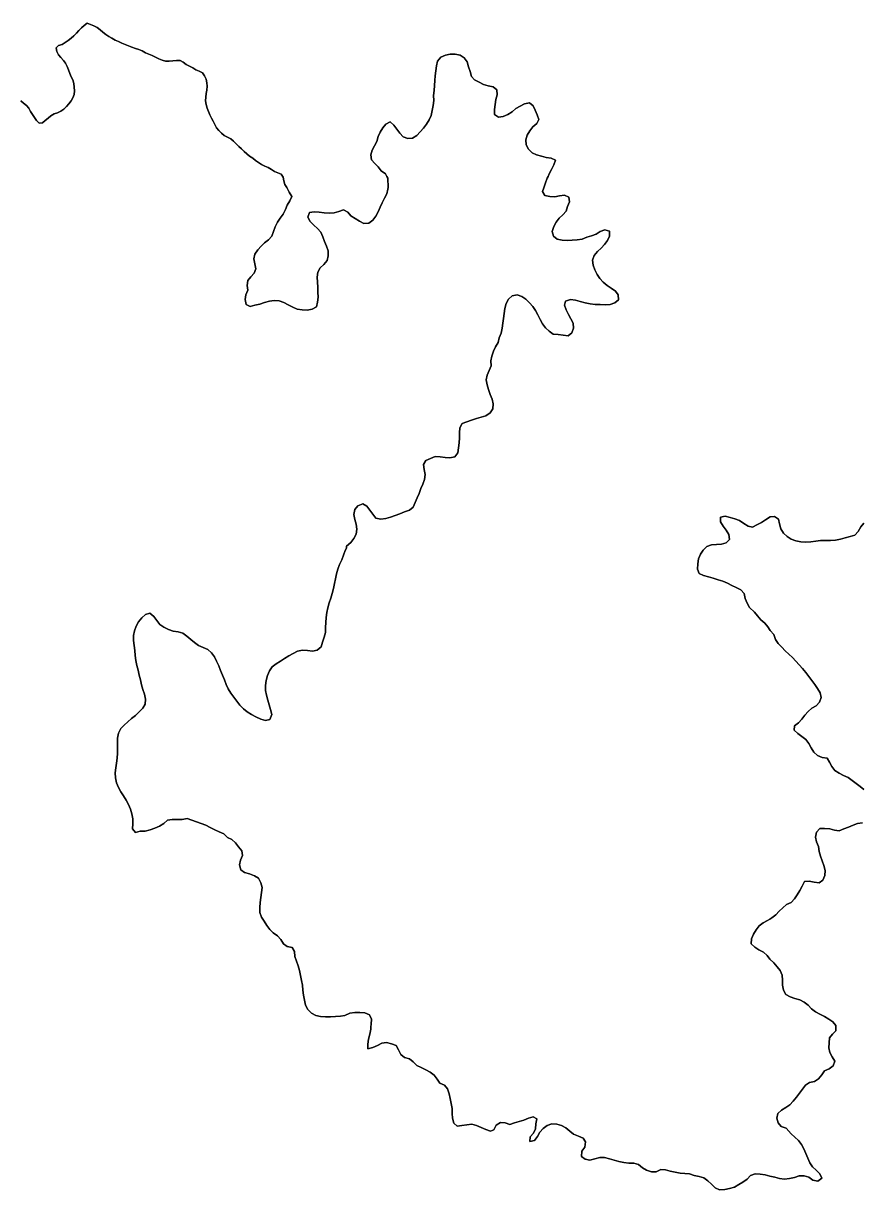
# Model space of a CAD drawing. Header units: inches. Extents: x 141448 to 685535, y 3466439 to 4099221.
# Drawn here: x 494330 to 497513, y 3799940 to 3804366 of the extents above; entities that cross this region are included whole.
import ezdxf

# ---------------------------------------------------------------- set-up
doc = ezdxf.new("R2010")
doc.units = ezdxf.units.IN
doc.header["$MEASUREMENT"] = 0
doc.layers.add('az_county', color=7, linetype='Continuous')

msp = doc.modelspace()

# ---------------------------------------------------------------- linework, layer by layer
at = {"layer": 'az_county'}
for points in [[(497516.46875, 3801332.5), (497497.5625, 3801330), (497480.0625, 3801323.5), (497462.875, 3801315.5), (497444.875, 3801309.5), (497427.5625, 3801301.75), (497409.28125, 3801304.5), (497391.28125, 3801309), (497372.28125, 3801310.25), (497353.46875, 3801310), (497341.0625, 3801296.25), (497336.96875, 3801277.5), (497340.96875, 3801259.25), (497348.5625, 3801242), (497351.15625, 3801223), (497356.28125, 3801205), (497362.875, 3801187.25), (497369.46875, 3801169.5), (497374.46875, 3801151), (497373.375, 3801132.5), (497365.78125, 3801115), (497350.78125, 3801103.75), (497332.0625, 3801106.25), (497313.5625, 3801110.25), (497295.5625, 3801109), (497286.28125, 3801092), (497277.46875, 3801075.5), (497267.96875, 3801059), (497257.65625, 3801043), (497244.875, 3801029), (497227.5625, 3801022.5), (497213.375, 3801010), (497199.78125, 3800996.5), (497186.375, 3800983), (497171.28125, 3800971.75), (497164.375, 3800967), (497155.375, 3800961.5), (497138.78125, 3800952), (497123.96875, 3800940.5), (497112.15625, 3800925.75), (497102.0625, 3800909.5), (497094.5625, 3800892), (497093.78125, 3800873.25), (497107.28125, 3800860.5), (497122.875, 3800849.75), (497139.875, 3800841), (497153.875, 3800828.75), (497164.28125, 3800815), (497179.15625, 3800800.5), (497191.46875, 3800786), (497203.5625, 3800771.5), (497211.46875, 3800754.5), (497212.375, 3800735.5), (497212.28125, 3800716.5), (497216.5625, 3800697.5), (497224.96875, 3800680.75), (497240.875, 3800671.75), (497259.46875, 3800666), (497277.65625, 3800660), (497294.46875, 3800652), (497309.28125, 3800640), (497322.65625, 3800626.5), (497337.0625, 3800614.25), (497354.375, 3800606.5), (497371.0625, 3800597.5), (497388.0625, 3800587.25), (497403.78125, 3800576.5), (497415.28125, 3800563), (497414.96875, 3800555.75), (497414.5625, 3800543), (497401.96875, 3800529.75), (497390.5625, 3800516.5), (497389.875, 3800497.25), (497387.875, 3800478.5), (497391.78125, 3800460.5), (497401.0625, 3800443.5), (497410.875, 3800427.5), (497403.96875, 3800410), (497389.0625, 3800398.5), (497371.46875, 3800390.5), (497361.28125, 3800375.5), (497349.375, 3800360.5), (497333.875, 3800350.5), (497314.96875, 3800346.5), (497299.78125, 3800336), (497288.0625, 3800321), (497276.5625, 3800306), (497265.0625, 3800291), (497253.0625, 3800276), (497240.28125, 3800262), (497224.78125, 3800251.5), (497208.0625, 3800242.25), (497194.28125, 3800229), (497190.375, 3800211.5), (497196.15625, 3800193), (497207.46875, 3800179.75), (497225.5625, 3800173.5), (497244.96875, 3800152), (497258.96875, 3800139), (497272.96875, 3800126), (497284.46875, 3800111.5), (497293.28125, 3800094.5), (497300.65625, 3800077), (497307.875, 3800059.5), (497315.875, 3800042.25), (497326.15625, 3800026.75), (497340.0625, 3800013.5), (497354.0625, 3800000.5), (497361.15625, 3799983.5), (497345.875, 3799972.5), (497327.78125, 3799976.5), (497312.28125, 3799987.5), (497293.96875, 3799992.5), (497275.28125, 3799993), (497257.15625, 3799986.75), (497238.78125, 3799982), (497220.0625, 3799979.5), (497201.375, 3799982.5), (497182.96875, 3799987), (497164.28125, 3799991.5), (497146.28125, 3799996.5), (497127.28125, 3799999), (497107.875, 3799999.5), (497091.0625, 3799994), (497077.78125, 3799979.5), (497062.0625, 3799969), (497045.875, 3799959), (497029.375, 3799950), (497011.375, 3799944), (496992.65625, 3799940.5), (496973.28125, 3799940), (496956.65625, 3799946.75), (496942.875, 3799960.5), (496928.5625, 3799973.5), (496913.65625, 3799985), (496896.0625, 3799990.5), (496877.0625, 3799993.75), (496859.0625, 3800000.5), (496841.375, 3800001.5), (496823.375, 3800002), (496804.875, 3800006.25), (496786.28125, 3800010), (496768.15625, 3800015.5), (496750.0625, 3800016), (496733.15625, 3800007.5), (496714.28125, 3800007.25), (496696.375, 3800013.5), (496680.28125, 3800023), (496665.65625, 3800035), (496647.78125, 3800040.5), (496628.65625, 3800040.5), (496609.96875, 3800043.5), (496591.375, 3800047.25), (496572.96875, 3800051.5), (496554.875, 3800057), (496536.78125, 3800062.5), (496518.0625, 3800062), (496499.5625, 3800056.5), (496481.28125, 3800052), (496462.65625, 3800055.5), (496448.5625, 3800066.5), (496450.78125, 3800085.5), (496461.65625, 3800101.5), (496464.0625, 3800121.25), (496454.78125, 3800135), (496437.28125, 3800142.75), (496419.0625, 3800150.5), (496404.375, 3800162.25), (496390.0625, 3800175), (496373.375, 3800183.5), (496355.15625, 3800189), (496336.375, 3800190), (496318.78125, 3800183), (496302.875, 3800172.5), (496290.375, 3800158.5), (496282.375, 3800141.5), (496270.28125, 3800126.25), (496253.375, 3800122.75), (496254.28125, 3800140), (496266.78125, 3800154), (496274.375, 3800171), (496276.15625, 3800189.75), (496279.5625, 3800208.5), (496266.0625, 3800217), (496247.875, 3800211.5), (496230.65625, 3800203.75), (496212.46875, 3800198.5), (496194.28125, 3800193.5), (496176.78125, 3800187), (496158.96875, 3800193.5), (496141.0625, 3800194.5), (496124.875, 3800185), (496116.46875, 3800167.25), (496103.46875, 3800161.5), (496085.65625, 3800168.5), (496068.28125, 3800176), (496050.46875, 3800183), (496032.5625, 3800188.75), (496014.0625, 3800186.5), (495995.28125, 3800183), (495976.46875, 3800181), (495964.375, 3800192), (495959.375, 3800210.75), (495957.78125, 3800229.5), (495958.28125, 3800248.5), (495953.78125, 3800266.75), (495950.5625, 3800285.5), (495946.875, 3800304), (495940.0625, 3800322), (495929.15625, 3800336.75), (495911.375, 3800344.5), (495900.5625, 3800359), (495889.65625, 3800374.5), (495874.28125, 3800385.25), (495857.78125, 3800394.5), (495840.875, 3800403.5), (495823.78125, 3800411.5), (495810.15625, 3800424.5), (495795.5625, 3800436), (495777.15625, 3800441.5), (495763.46875, 3800453), (495754.65625, 3800470.25), (495745.375, 3800487), (495728.0625, 3800493.5), (495709.28125, 3800498), (495691.28125, 3800496.25), (495673.96875, 3800487.5), (495656.875, 3800479.5), (495637.28125, 3800475), (495637.375, 3800491.5), (495640.875, 3800511), (495644.875, 3800530.5), (495649.0625, 3800549), (495649.65625, 3800557.5), (495650.375, 3800568), (495651.28125, 3800586.75), (495643.78125, 3800603.75), (495626.5625, 3800611.25), (495607.46875, 3800612), (495588.375, 3800612.5), (495570.0625, 3800609.5), (495550.875, 3800601.5), (495534.0625, 3800598.5), (495515.15625, 3800597), (495496.28125, 3800596), (495477.28125, 3800595.5), (495458.375, 3800597.25), (495439.875, 3800601), (495423.28125, 3800610.25), (495409.875, 3800624), (495401.5625, 3800640.5), (495397.375, 3800659), (495394.15625, 3800677.75), (495391.5625, 3800696.5), (495389.78125, 3800715.5), (495386.375, 3800734), (495381.78125, 3800752.5), (495377.875, 3800771), (495373.5625, 3800789.5), (495366.78125, 3800807), (495360.0625, 3800824.5), (495358.875, 3800843.5), (495350.5625, 3800859), (495331.875, 3800862.5), (495317.65625, 3800873), (495307.15625, 3800889), (495294.375, 3800903), (495278.78125, 3800914), (495265.28125, 3800927), (495254.5625, 3800942.5), (495244.28125, 3800958.5), (495233.96875, 3800974.5), (495227.5625, 3800992.25), (495227.28125, 3801011), (495228.5625, 3801030), (495231.46875, 3801048.5), (495234.65625, 3801067.5), (495236.0625, 3801086.25), (495231.28125, 3801104.5), (495223.15625, 3801121.75), (495207.15625, 3801131.25), (495189.0625, 3801138), (495169.875, 3801143.5), (495155.5625, 3801153), (495150.375, 3801172.25), (495154.78125, 3801190), (495161.65625, 3801208), (495158.78125, 3801226), (495146.96875, 3801241), (495135.78125, 3801256.5), (495121.78125, 3801268.5), (495104.375, 3801276.25), (495090.875, 3801289.75), (495073.78125, 3801297.5), (495056.46875, 3801305), (495039.78125, 3801314), (495022.875, 3801322.5), (495005.15625, 3801329.25), (494987.5625, 3801336.25), (494969.78125, 3801342.5), (494951.65625, 3801348), (494933.0625, 3801344.5), (494914.0625, 3801344.75), (494894.875, 3801345), (494876.5625, 3801342), (494862.78125, 3801328.75), (494846.5625, 3801319.25), (494829.0625, 3801312), (494811.15625, 3801305.5), (494792.875, 3801300.75), (494773.96875, 3801300), (494755.46875, 3801295.75), (494744.78125, 3801309), (494745.46875, 3801328), (494745.5625, 3801347), (494742.375, 3801365.5), (494736.65625, 3801383.75), (494729.0625, 3801401), (494720.0625, 3801417.5), (494710.46875, 3801434), (494700.5625, 3801450), (494691.0625, 3801466.5), (494683.0625, 3801483.75), (494679.5625, 3801502.25), (494679.0625, 3801521), (494681.5625, 3801540), (494683.96875, 3801558.75), (494685.875, 3801577.5), (494687.0625, 3801596.5), (494687.375, 3801615.5), (494687.65625, 3801634.5), (494687.875, 3801653.5), (494691.0625, 3801672), (494699.46875, 3801689.25), (494712.28125, 3801702.75), (494726.46875, 3801715.5), (494741.0625, 3801727.75), (494755.78125, 3801739.75), (494769.875, 3801752.5), (494783.0625, 3801766.5), (494792.78125, 3801782.25), (494794.0625, 3801801.25), (494790.0625, 3801819.75), (494783.875, 3801837.75), (494778.96875, 3801856), (494774.375, 3801874.5), (494769.78125, 3801892.75), (494765.28125, 3801911), (494760.96875, 3801929.5), (494757.0625, 3801948), (494754.375, 3801967), (494752.65625, 3801985.75), (494750.46875, 3802004.5), (494748.28125, 3802023.5), (494748.0625, 3802042.25), (494751.46875, 3802061), (494758.375, 3802078.5), (494767.46875, 3802095), (494779.15625, 3802110), (494793.875, 3802122.75), (494809.875, 3802127.5), (494825.28125, 3802115), (494836.875, 3802100), (494848.46875, 3802085), (494863.78125, 3802074), (494880.875, 3802065), (494898.5625, 3802059), (494917.5625, 3802057), (494935.375, 3802051), (494950.78125, 3802039.75), (494965.5625, 3802028), (494980.15625, 3802016), (494995.375, 3802004.75), (495012.78125, 3801997), (495029.96875, 3801990), (495043.78125, 3801977), (495055.0625, 3801961.5), (495063.78125, 3801944.75), (495071.5625, 3801927.5), (495078.78125, 3801910), (495085.875, 3801892.25), (495093.15625, 3801874.75), (495100.0625, 3801857), (495108.0625, 3801840), (495117.96875, 3801824), (495128.78125, 3801808.25), (495140.0625, 3801793), (495151.96875, 3801778.5), (495165.28125, 3801765), (495180.15625, 3801753.25), (495196.28125, 3801743), (495212.96875, 3801734), (495231.28125, 3801725.75), (495249.65625, 3801720), (495265.375, 3801724), (495272.875, 3801742.5), (495268.5625, 3801761.5), (495263.0625, 3801779.5), (495257.5625, 3801797.5), (495252.65625, 3801816), (495249.28125, 3801834.5), (495249.28125, 3801853.5), (495252.0625, 3801872.5), (495257.0625, 3801890.5), (495264.28125, 3801908.5), (495274.375, 3801924.25), (495289.28125, 3801935.5), (495305.875, 3801945.25), (495321.96875, 3801955.25), (495338.15625, 3801965), (495354.46875, 3801974.75), (495371.28125, 3801983.5), (495389.65625, 3801987.5), (495408.78125, 3801986), (495427.78125, 3801983.5), (495445.875, 3801987.5), (495460.5625, 3801999.5), (495466.28125, 3802017.5), (495471.78125, 3802036), (495476.5625, 3802054.25), (495477.375, 3802073.25), (495477.78125, 3802092), (495479.0625, 3802111), (495481.875, 3802129.75), (495485.5625, 3802148.25), (495490.78125, 3802166.5), (495497.0625, 3802184.5), (495502.875, 3802202.5), (495507.28125, 3802221), (495511.0625, 3802239.5), (495514.78125, 3802258), (495518.875, 3802276.5), (495523.875, 3802294.5), (495529.875, 3802312.5), (495538.46875, 3802329.5), (495544.78125, 3802347.25), (495551.375, 3802365), (495556.5625, 3802373.5), (495556.5625, 3802381.25), (495573.78125, 3802395.5), (495584.875, 3802410.75), (495593.65625, 3802427.5), (495596.5625, 3802446.25), (495593.78125, 3802465), (495587.875, 3802483.25), (495584.0625, 3802501.5), (495588.5625, 3802520.25), (495599.78125, 3802534.75), (495618.375, 3802542), (495633.65625, 3802534), (495645.875, 3802518.75), (495656.28125, 3802502.5), (495668.0625, 3802488.5), (495686.875, 3802484.5), (495705.5625, 3802486.75), (495723.78125, 3802492), (495741.875, 3802498), (495759.5625, 3802504.5), (495777.375, 3802511.5), (495795.5625, 3802518.5), (495809.5625, 3802529.5), (495817.5625, 3802547), (495825.0625, 3802564.75), (495832.46875, 3802582), (495838.96875, 3802600), (495846.28125, 3802617.5), (495853.5625, 3802635), (495854.96875, 3802653.5), (495851.28125, 3802672), (495848.5625, 3802691), (495858.46875, 3802706.5), (495875.875, 3802714.5), (495893.0625, 3802722.5), (495911.875, 3802720.25), (495930.875, 3802717.75), (495949.65625, 3802716.5), (495968.46875, 3802721.25), (495978.96875, 3802735.5), (495982.375, 3802754.75), (495984.78125, 3802773.5), (495986.0625, 3802792.5), (495985.65625, 3802811.5), (495986.875, 3802830.5), (495995.875, 3802846.5), (496013.375, 3802853.5), (496031.875, 3802859.5), (496049.78125, 3802865.5), (496067.875, 3802871.25), (496086.28125, 3802876.5), (496101.65625, 3802887.25), (496112.5625, 3802903), (496114.15625, 3802921.75), (496109.78125, 3802940), (496101.96875, 3802957.5), (496095.5625, 3802975.5), (496090.375, 3802993.5), (496087.28125, 3803012.25), (496091.0625, 3803030.5), (496098.28125, 3803048.5), (496105.5625, 3803065.5), (496105.0625, 3803084.5), (496108.46875, 3803103), (496114.375, 3803121), (496122.875, 3803138), (496132.46875, 3803154.5), (496136.65625, 3803172.75), (496143.875, 3803190), (496147.5625, 3803208.75), (496150.5625, 3803227.5), (496153.28125, 3803246), (496154.96875, 3803265), (496157.78125, 3803283.75), (496163.375, 3803302), (496171.28125, 3803318.5), (496185.875, 3803331), (496204.28125, 3803335), (496222.5625, 3803329.5), (496237.78125, 3803318.5), (496251.65625, 3803305.5), (496263.78125, 3803291), (496274.375, 3803275.25), (496283.875, 3803259), (496291.78125, 3803241.5), (496301.15625, 3803225), (496312.28125, 3803210), (496326.5625, 3803197.5), (496341.96875, 3803186.5), (496360.78125, 3803184.75), (496379.875, 3803182), (496398.78125, 3803179.5), (496412.78125, 3803191), (496418.875, 3803209), (496417.28125, 3803228), (496409.15625, 3803244.75), (496399.375, 3803261), (496390.78125, 3803278), (496383.96875, 3803296), (496388.375, 3803311.5), (496407.65625, 3803317), (496426.28125, 3803314.75), (496444.5625, 3803310), (496462.96875, 3803304.5), (496481.65625, 3803301), (496500.5625, 3803299.25), (496519.46875, 3803298.25), (496538.375, 3803298), (496557.46875, 3803299), (496575.46875, 3803304.5), (496590.0625, 3803316.75), (496588.65625, 3803335.5), (496577.78125, 3803349.75), (496561.78125, 3803360.5), (496546.0625, 3803371.25), (496531.5625, 3803383.25), (496518.875, 3803397.5), (496508.0625, 3803413), (496500.0625, 3803430), (496493.96875, 3803448), (496491.28125, 3803467), (496497.65625, 3803485), (496509.375, 3803499.5), (496523.65625, 3803512), (496536.28125, 3803526.25), (496548.28125, 3803541), (496555.875, 3803558), (496555.15625, 3803577), (496537.96875, 3803582.25), (496520.46875, 3803576), (496504.65625, 3803565), (496486.78125, 3803559.75), (496468.78125, 3803553.75), (496451.28125, 3803546.5), (496432.46875, 3803544.5), (496413.5625, 3803543), (496394.65625, 3803542), (496375.78125, 3803542.75), (496356.96875, 3803546), (496342.78125, 3803557.5), (496338.15625, 3803575.75), (496343.5625, 3803594), (496352.375, 3803611), (496364.28125, 3803625.75), (496378.78125, 3803638.25), (496390.78125, 3803652.5), (496396.46875, 3803670.5), (496403.875, 3803688.25), (496401.375, 3803706.5), (496384.875, 3803713.75), (496365.96875, 3803710.5), (496347.375, 3803707.25), (496328.46875, 3803708), (496310.0625, 3803712.75), (496300.78125, 3803728), (496306.65625, 3803741.75), (496311.96875, 3803760), (496318.5625, 3803777.75), (496321.875, 3803784.5), (496326.875, 3803794.5), (496335.375, 3803811.5), (496343.5625, 3803828.5), (496350.5625, 3803846), (496333.875, 3803853.5), (496315.0625, 3803856.25), (496296.875, 3803861.25), (496278.5625, 3803866.5), (496261.5625, 3803874.5), (496247.46875, 3803887.5), (496238.78125, 3803904.5), (496237.65625, 3803923), (496243.28125, 3803941.5), (496252.4375, 3803958), (496264.34375, 3803973), (496279.25, 3803985), (496286.4375, 3804000.25), (496280.34375, 3804018), (496273.25, 3804035.5), (496265.25, 3804053), (496251.125, 3804063.25), (496232.9375, 3804059.5), (496215.75, 3804051.5), (496199.125, 3804042.25), (496185.4375, 3804029.5), (496169.15625, 3804020), (496152.0625, 3804011.5), (496133.375, 3804009), (496118.78125, 3804019), (496119.0625, 3804038.5), (496121.15625, 3804057.25), (496124.34375, 3804076), (496128.4375, 3804094.5), (496127.9375, 3804113.25), (496113.84375, 3804124.75), (496095.25, 3804128.5), (496077.03125, 3804133.5), (496060.03125, 3804142), (496042.84375, 3804151), (496030.9375, 3804164), (496025.9375, 3804183), (496020.25, 3804200.75), (496015.125, 3804219), (496003.84375, 3804234), (495988.34375, 3804244.5), (495969.75, 3804248), (495950.84375, 3804249), (495932.53125, 3804244.25), (495914.96875, 3804237), (495902.875, 3804222.5), (495897.875, 3804204.5), (495895.46875, 3804185.5), (495893.875, 3804166.75), (495892.5625, 3804148), (495891.28125, 3804129), (495889.28125, 3804110), (495887.5625, 3804091.25), (495888.0625, 3804072.25), (495885.5625, 3804053.5), (495881.5625, 3804035), (495878.46875, 3804016.25), (495870.78125, 3803999.25), (495860.15625, 3803983.5), (495848.875, 3803968), (495836.65625, 3803953.5), (495823.375, 3803940), (495807.78125, 3803929.5), (495789.28125, 3803928.5), (495772.0625, 3803934.5), (495759.46875, 3803949), (495747.875, 3803964), (495736.375, 3803979), (495722.78125, 3803991.5), (495706.0625, 3803983.5), (495694.15625, 3803969.5), (495684.5625, 3803953), (495677.0625, 3803935.75), (495671.5625, 3803917.5), (495663.0625, 3803900.5), (495653.875, 3803884.25), (495648.5625, 3803866), (495651.375, 3803847.75), (495663.875, 3803833.5), (495677.28125, 3803820.5), (495688.78125, 3803805.5), (495704.375, 3803794.5), (495709.96875, 3803784.5), (495713.46875, 3803778.5), (495715.5625, 3803743), (495714.15625, 3803736.5), (495710.28125, 3803718.25), (495701.5625, 3803701.5), (495692.78125, 3803684.75), (495685.0625, 3803667.5), (495677.28125, 3803650), (495668.375, 3803633.5), (495656.78125, 3803618.5), (495642.0625, 3803606.75), (495623.0625, 3803606.5), (495606.28125, 3803615), (495589.78125, 3803624.5), (495573.78125, 3803635), (495561.375, 3803648.5), (495545.96875, 3803658), (495528.0625, 3803651.75), (495510.15625, 3803646.5), (495491.15625, 3803645.5), (495472.28125, 3803646.5), (495453.375, 3803648.5), (495434.46875, 3803650), (495415.96875, 3803647.25), (495410.375, 3803629.5), (495419.46875, 3803613), (495432.65625, 3803599.5), (495446.65625, 3803586.75), (495459.0625, 3803572.5), (495467.5625, 3803555.5), (495473.78125, 3803537.5), (495481.15625, 3803520.5), (495487.375, 3803502.5), (495487.28125, 3803483.5), (495482.875, 3803465.25), (495470.5625, 3803450.5), (495456.96875, 3803437.5), (495447.78125, 3803421.25), (495445.375, 3803402.25), (495446.0625, 3803383.5), (495447.375, 3803364.5), (495448.0625, 3803345.75), (495449.0625, 3803326.75), (495447.28125, 3803308), (495443.0625, 3803290), (495426.28125, 3803281), (495407.96875, 3803277), (495388.96875, 3803279), (495370.0625, 3803281.5), (495352.5625, 3803288), (495335.78125, 3803297), (495319.28125, 3803306.25), (495301.5625, 3803313), (495282.65625, 3803313.5), (495264.0625, 3803310.75), (495245.78125, 3803305.75), (495227.5625, 3803300.5), (495209.28125, 3803295.5), (495190.78125, 3803291), (495175.46875, 3803298.5), (495171.96875, 3803317.25), (495174.375, 3803335.5), (495182.65625, 3803352.5), (495179.65625, 3803371), (495181.5625, 3803389.5), (495193.0625, 3803403.75), (495206.0625, 3803417), (495212.96875, 3803434.25), (495209.0625, 3803453), (495205.0625, 3803471.5), (495209.0625, 3803490), (495219.5625, 3803505.5), (495232.375, 3803519.5), (495245.875, 3803532.5), (495260.78125, 3803544.5), (495273.0625, 3803558), (495279.78125, 3803576), (495285.96875, 3803593.75), (495294.5625, 3803610.5), (495305.375, 3803626), (495316.65625, 3803641.5), (495324.5625, 3803658.5), (495331.65625, 3803675.5), (495341.0625, 3803692), (495348.78125, 3803708.5), (495339.375, 3803724.75), (495330.28125, 3803743), (495322.375, 3803754.25), (495318.96875, 3803767.75), (495316.28125, 3803781.5), (495308.65625, 3803792.75), (495296.15625, 3803798.5), (495283.15625, 3803803.5), (495271.5625, 3803811), (495259.5625, 3803818), (495247.0625, 3803824), (495234.5625, 3803830), (495222.5625, 3803837), (495211.5625, 3803845.5), (495200.65625, 3803854), (495189.0625, 3803861.5), (495177.875, 3803869.75), (495167.78125, 3803879.25), (495157.875, 3803889), (495147.875, 3803898.75), (495137.875, 3803908.5), (495127.875, 3803918), (495117.28125, 3803927), (495105.15625, 3803933.75), (495092.78125, 3803940), (495081.78125, 3803948.25), (495072.0625, 3803958.25), (495063.375, 3803969.25), (495056.46875, 3803981), (495050.78125, 3803993.75), (495044.46875, 3804006), (495038.375, 3804018.5), (495032.375, 3804031.25), (495027.28125, 3804044), (495023.46875, 3804057.5), (495021.46875, 3804071), (495022.46875, 3804085), (495024.28125, 3804099), (495026.375, 3804112.5), (495027.65625, 3804126.5), (495026.78125, 3804140.25), (495023.96875, 3804153.75), (495018.28125, 3804166.5), (495009.65625, 3804177.5), (494997.78125, 3804184), (494984.875, 3804189.5), (494972.875, 3804196.25), (494960.78125, 3804203), (494948.5625, 3804209.5), (494937.28125, 3804218), (494925.46875, 3804224.25), (494911.46875, 3804224.25), (494897.46875, 3804223.5), (494883.65625, 3804222.25), (494869.875, 3804222), (494856.65625, 3804226.25), (494843.78125, 3804231.25), (494831.0625, 3804237), (494818.5625, 3804243), (494805.78125, 3804248), (494793.28125, 3804254), (494781.15625, 3804261), (494768.15625, 3804265.75), (494755.0625, 3804270.5), (494742.0625, 3804275.5), (494729.28125, 3804280.5), (494716.28125, 3804285), (494703.375, 3804290.5), (494690.5625, 3804296), (494678.15625, 3804302), (494666.0625, 3804308.75), (494654.28125, 3804316), (494642.5625, 3804323.5), (494631.65625, 3804332), (494621.15625, 3804341.25), (494610.15625, 3804349.5), (494597.875, 3804356), (494585.0625, 3804361.5), (494571.96875, 3804365.5), (494560.46875, 3804357.5), (494550.5625, 3804348), (494540.46875, 3804338.5), (494531.0625, 3804328), (494521.5625, 3804318), (494511.28125, 3804308.75), (494500.15625, 3804300.5), (494488.875, 3804292.5), (494476.96875, 3804285.5), (494463.46875, 3804282), (494454.5625, 3804272), (494456.875, 3804258), (494463.0625, 3804245.75), (494472.5625, 3804235.5), (494481.78125, 3804225), (494489.875, 3804214), (494495.65625, 3804201.5), (494500.78125, 3804188.5), (494506.375, 3804175.75), (494511.875, 3804163), (494517.5625, 3804150.5), (494521.46875, 3804137.25), (494522.875, 3804123.5), (494523.78125, 3804109.5), (494523.375, 3804095.75), (494518.0625, 3804083), (494511.0625, 3804071), (494503.0625, 3804059.5), (494493.65625, 3804049.5), (494483.28125, 3804040), (494472.0625, 3804032), (494459.375, 3804026.25), (494446.375, 3804021.5), (494434.15625, 3804015), (494423.875, 3804005.5), (494412.875, 3803997.25), (494402.875, 3803987.5), (494390.0625, 3803986.5), (494380.375, 3803996.5), (494372.375, 3804008), (494364.875, 3804019.5), (494357.46875, 3804031.25), (494350.0625, 3804043), (494341.375, 3804054), (494330.78125, 3804063), (494319.96875, 3804071.5)], [(494319.96875, 3804071.5), (494330.78125, 3804063), (494341.375, 3804054), (494350.0625, 3804043), (494357.46875, 3804031.25), (494364.875, 3804019.5), (494372.375, 3804008), (494380.375, 3803996.5), (494390.0625, 3803986.5), (494402.875, 3803987.5), (494412.875, 3803997.25), (494423.875, 3804005.5), (494434.15625, 3804015), (494446.375, 3804021.5), (494459.375, 3804026.25), (494472.0625, 3804032), (494483.28125, 3804040), (494493.65625, 3804049.5), (494503.0625, 3804059.5), (494511.0625, 3804071), (494518.0625, 3804083), (494523.375, 3804095.75), (494523.78125, 3804109.5), (494522.875, 3804123.5), (494521.46875, 3804137.25), (494517.5625, 3804150.5), (494511.875, 3804163), (494506.375, 3804175.75), (494500.78125, 3804188.5), (494495.65625, 3804201.5), (494489.875, 3804214), (494481.78125, 3804225), (494472.5625, 3804235.5), (494463.0625, 3804245.75), (494456.875, 3804258), (494454.5625, 3804272), (494463.46875, 3804282), (494476.96875, 3804285.5), (494488.875, 3804292.5), (494500.15625, 3804300.5), (494511.28125, 3804308.75), (494521.5625, 3804318), (494531.0625, 3804328), (494540.46875, 3804338.5), (494550.5625, 3804348), (494560.46875, 3804357.5), (494571.96875, 3804365.5), (494585.0625, 3804361.5), (494597.875, 3804356), (494610.15625, 3804349.5), (494621.15625, 3804341.25), (494631.65625, 3804332), (494642.5625, 3804323.5), (494654.28125, 3804316), (494666.0625, 3804308.75), (494678.15625, 3804302), (494690.5625, 3804296), (494703.375, 3804290.5), (494716.28125, 3804285), (494729.28125, 3804280.5), (494742.0625, 3804275.5), (494755.0625, 3804270.5), (494768.15625, 3804265.75), (494781.15625, 3804261), (494793.28125, 3804254), (494805.78125, 3804248), (494818.5625, 3804243), (494831.0625, 3804237), (494843.78125, 3804231.25), (494856.65625, 3804226.25), (494869.875, 3804222), (494883.65625, 3804222.25), (494897.46875, 3804223.5), (494911.46875, 3804224.25), (494925.46875, 3804224.25), (494937.28125, 3804218), (494948.5625, 3804209.5), (494960.78125, 3804203), (494972.875, 3804196.25), (494984.875, 3804189.5), (494997.78125, 3804184), (495009.65625, 3804177.5), (495018.28125, 3804166.5), (495023.96875, 3804153.75), (495026.78125, 3804140.25), (495027.65625, 3804126.5), (495026.375, 3804112.5), (495024.28125, 3804099), (495022.46875, 3804085), (495021.46875, 3804071), (495023.46875, 3804057.5), (495027.28125, 3804044), (495032.375, 3804031.25), (495038.375, 3804018.5), (495044.46875, 3804006), (495050.78125, 3803993.75), (495056.46875, 3803981), (495063.375, 3803969.25), (495072.0625, 3803958.25), (495081.78125, 3803948.25), (495092.78125, 3803940), (495105.15625, 3803933.75), (495117.28125, 3803927), (495127.875, 3803918), (495137.875, 3803908.5), (495147.875, 3803898.75), (495157.875, 3803889), (495167.78125, 3803879.25), (495177.875, 3803869.75), (495189.0625, 3803861.5), (495200.65625, 3803854), (495211.5625, 3803845.5), (495222.5625, 3803837), (495234.5625, 3803830), (495247.0625, 3803824), (495259.5625, 3803818), (495271.5625, 3803811), (495283.15625, 3803803.5), (495296.15625, 3803798.5), (495308.65625, 3803792.75), (495316.28125, 3803781.5), (495318.96875, 3803767.75), (495322.375, 3803754.25), (495330.28125, 3803743), (495339.375, 3803724.75), (495348.78125, 3803708.5), (495341.0625, 3803692), (495331.65625, 3803675.5), (495324.5625, 3803658.5), (495316.65625, 3803641.5), (495305.375, 3803626), (495294.5625, 3803610.5), (495285.96875, 3803593.75), (495279.78125, 3803576), (495273.0625, 3803558), (495260.78125, 3803544.5), (495245.875, 3803532.5), (495232.375, 3803519.5), (495219.5625, 3803505.5), (495209.0625, 3803490), (495205.0625, 3803471.5), (495209.0625, 3803453), (495212.96875, 3803434.25), (495206.0625, 3803417), (495193.0625, 3803403.75), (495181.5625, 3803389.5), (495179.65625, 3803371), (495182.65625, 3803352.5), (495174.375, 3803335.5), (495171.96875, 3803317.25), (495175.46875, 3803298.5), (495190.78125, 3803291), (495209.28125, 3803295.5), (495227.5625, 3803300.5), (495245.78125, 3803305.75), (495264.0625, 3803310.75), (495282.65625, 3803313.5), (495301.5625, 3803313), (495319.28125, 3803306.25), (495335.78125, 3803297), (495352.5625, 3803288), (495370.0625, 3803281.5), (495388.96875, 3803279), (495407.96875, 3803277), (495426.28125, 3803281), (495443.0625, 3803290), (495447.28125, 3803308), (495449.0625, 3803326.75), (495448.0625, 3803345.75), (495447.375, 3803364.5), (495446.0625, 3803383.5), (495445.375, 3803402.25), (495447.78125, 3803421.25), (495456.96875, 3803437.5), (495470.5625, 3803450.5), (495482.875, 3803465.25), (495487.28125, 3803483.5), (495487.375, 3803502.5), (495481.15625, 3803520.5), (495473.78125, 3803537.5), (495467.5625, 3803555.5), (495459.0625, 3803572.5), (495446.65625, 3803586.75), (495432.65625, 3803599.5), (495419.46875, 3803613), (495410.375, 3803629.5), (495415.96875, 3803647.25), (495434.46875, 3803650), (495453.375, 3803648.5), (495472.28125, 3803646.5), (495491.15625, 3803645.5), (495510.15625, 3803646.5), (495528.0625, 3803651.75), (495545.96875, 3803658), (495561.375, 3803648.5), (495573.78125, 3803635), (495589.78125, 3803624.5), (495606.28125, 3803615), (495623.0625, 3803606.5), (495642.0625, 3803606.75), (495656.78125, 3803618.5), (495668.375, 3803633.5), (495677.28125, 3803650), (495685.0625, 3803667.5), (495692.78125, 3803684.75), (495701.5625, 3803701.5), (495710.28125, 3803718.25), (495714.15625, 3803736.5), (495715.5625, 3803743), (495713.46875, 3803778.5), (495709.96875, 3803784.5), (495704.375, 3803794.5), (495688.78125, 3803805.5), (495677.28125, 3803820.5), (495663.875, 3803833.5), (495651.375, 3803847.75), (495648.5625, 3803866), (495653.875, 3803884.25), (495663.0625, 3803900.5), (495671.5625, 3803917.5), (495677.0625, 3803935.75), (495684.5625, 3803953), (495694.15625, 3803969.5), (495706.0625, 3803983.5), (495722.78125, 3803991.5), (495736.375, 3803979), (495747.875, 3803964), (495759.46875, 3803949), (495772.0625, 3803934.5), (495789.28125, 3803928.5), (495807.78125, 3803929.5), (495823.375, 3803940), (495836.65625, 3803953.5), (495848.875, 3803968), (495860.15625, 3803983.5), (495870.78125, 3803999.25), (495878.46875, 3804016.25), (495881.5625, 3804035), (495885.5625, 3804053.5), (495888.0625, 3804072.25), (495887.5625, 3804091.25), (495889.28125, 3804110), (495891.28125, 3804129), (495892.5625, 3804148), (495893.875, 3804166.75), (495895.46875, 3804185.5), (495897.875, 3804204.5), (495902.875, 3804222.5), (495914.96875, 3804237), (495932.53125, 3804244.25), (495950.84375, 3804249), (495969.75, 3804248), (495988.34375, 3804244.5), (496003.84375, 3804234), (496015.125, 3804219), (496020.25, 3804200.75), (496025.9375, 3804183), (496030.9375, 3804164), (496042.84375, 3804151), (496060.03125, 3804142), (496077.03125, 3804133.5), (496095.25, 3804128.5), (496113.84375, 3804124.75), (496127.9375, 3804113.25), (496128.4375, 3804094.5), (496124.34375, 3804076), (496121.15625, 3804057.25), (496119.0625, 3804038.5), (496118.78125, 3804019), (496133.375, 3804009), (496152.0625, 3804011.5), (496169.15625, 3804020), (496185.4375, 3804029.5), (496199.125, 3804042.25), (496215.75, 3804051.5), (496232.9375, 3804059.5), (496251.125, 3804063.25), (496265.25, 3804053), (496273.25, 3804035.5), (496280.34375, 3804018), (496286.4375, 3804000.25), (496279.25, 3803985), (496264.34375, 3803973), (496252.4375, 3803958), (496243.28125, 3803941.5), (496237.65625, 3803923), (496238.78125, 3803904.5), (496247.46875, 3803887.5), (496261.5625, 3803874.5), (496278.5625, 3803866.5), (496296.875, 3803861.25), (496315.0625, 3803856.25), (496333.875, 3803853.5), (496350.5625, 3803846), (496343.5625, 3803828.5), (496335.375, 3803811.5), (496326.875, 3803794.5), (496321.875, 3803784.5), (496318.5625, 3803777.75), (496311.96875, 3803760), (496306.65625, 3803741.75), (496300.78125, 3803728), (496310.0625, 3803712.75), (496328.46875, 3803708), (496347.375, 3803707.25), (496365.96875, 3803710.5), (496384.875, 3803713.75), (496401.375, 3803706.5), (496403.875, 3803688.25), (496396.46875, 3803670.5), (496390.78125, 3803652.5), (496378.78125, 3803638.25), (496364.28125, 3803625.75), (496352.375, 3803611), (496343.5625, 3803594), (496338.15625, 3803575.75), (496342.78125, 3803557.5), (496356.96875, 3803546), (496375.78125, 3803542.75), (496394.65625, 3803542), (496413.5625, 3803543), (496432.46875, 3803544.5), (496451.28125, 3803546.5), (496468.78125, 3803553.75), (496486.78125, 3803559.75), (496504.65625, 3803565), (496520.46875, 3803576), (496537.96875, 3803582.25), (496555.15625, 3803577), (496555.875, 3803558), (496548.28125, 3803541), (496536.28125, 3803526.25), (496523.65625, 3803512), (496509.375, 3803499.5), (496497.65625, 3803485), (496491.28125, 3803467), (496493.96875, 3803448), (496500.0625, 3803430), (496508.0625, 3803413), (496518.875, 3803397.5), (496531.5625, 3803383.25), (496546.0625, 3803371.25), (496561.78125, 3803360.5), (496577.78125, 3803349.75), (496588.65625, 3803335.5), (496590.0625, 3803316.75), (496575.46875, 3803304.5), (496557.46875, 3803299), (496538.375, 3803298), (496519.46875, 3803298.25), (496500.5625, 3803299.25), (496481.65625, 3803301), (496462.96875, 3803304.5), (496444.5625, 3803310), (496426.28125, 3803314.75), (496407.65625, 3803317), (496388.375, 3803311.5), (496383.96875, 3803296), (496390.78125, 3803278), (496399.375, 3803261), (496409.15625, 3803244.75), (496417.28125, 3803228), (496418.875, 3803209), (496412.78125, 3803191), (496398.78125, 3803179.5), (496379.875, 3803182), (496360.78125, 3803184.75), (496341.96875, 3803186.5), (496326.5625, 3803197.5), (496312.28125, 3803210), (496301.15625, 3803225), (496291.78125, 3803241.5), (496283.875, 3803259), (496274.375, 3803275.25), (496263.78125, 3803291), (496251.65625, 3803305.5), (496237.78125, 3803318.5), (496222.5625, 3803329.5), (496204.28125, 3803335), (496185.875, 3803331), (496171.28125, 3803318.5), (496163.375, 3803302), (496157.78125, 3803283.75), (496154.96875, 3803265), (496153.28125, 3803246), (496150.5625, 3803227.5), (496147.5625, 3803208.75), (496143.875, 3803190), (496136.65625, 3803172.75), (496132.46875, 3803154.5), (496122.875, 3803138), (496114.375, 3803121), (496108.46875, 3803103), (496105.0625, 3803084.5), (496105.5625, 3803065.5), (496098.28125, 3803048.5), (496091.0625, 3803030.5), (496087.28125, 3803012.25), (496090.375, 3802993.5), (496095.5625, 3802975.5), (496101.96875, 3802957.5), (496109.78125, 3802940), (496114.15625, 3802921.75), (496112.5625, 3802903), (496101.65625, 3802887.25), (496086.28125, 3802876.5), (496067.875, 3802871.25), (496049.78125, 3802865.5), (496031.875, 3802859.5), (496013.375, 3802853.5), (495995.875, 3802846.5), (495986.875, 3802830.5), (495985.65625, 3802811.5), (495986.0625, 3802792.5), (495984.78125, 3802773.5), (495982.375, 3802754.75), (495978.96875, 3802735.5), (495968.46875, 3802721.25), (495949.65625, 3802716.5), (495930.875, 3802717.75), (495911.875, 3802720.25), (495893.0625, 3802722.5), (495875.875, 3802714.5), (495858.46875, 3802706.5), (495848.5625, 3802691), (495851.28125, 3802672), (495854.96875, 3802653.5), (495853.5625, 3802635), (495846.28125, 3802617.5), (495838.96875, 3802600), (495832.46875, 3802582), (495825.0625, 3802564.75), (495817.5625, 3802547), (495809.5625, 3802529.5), (495795.5625, 3802518.5), (495777.375, 3802511.5), (495759.5625, 3802504.5), (495741.875, 3802498), (495723.78125, 3802492), (495705.5625, 3802486.75), (495686.875, 3802484.5), (495668.0625, 3802488.5), (495656.28125, 3802502.5), (495645.875, 3802518.75), (495633.65625, 3802534), (495618.375, 3802542), (495599.78125, 3802534.75), (495588.5625, 3802520.25), (495584.0625, 3802501.5), (495587.875, 3802483.25), (495593.78125, 3802465), (495596.5625, 3802446.25), (495593.65625, 3802427.5), (495584.875, 3802410.75), (495573.78125, 3802395.5), (495556.5625, 3802381.25), (495556.5625, 3802373.5), (495551.375, 3802365), (495544.78125, 3802347.25), (495538.46875, 3802329.5), (495529.875, 3802312.5), (495523.875, 3802294.5), (495518.875, 3802276.5), (495514.78125, 3802258), (495511.0625, 3802239.5), (495507.28125, 3802221), (495502.875, 3802202.5), (495497.0625, 3802184.5), (495490.78125, 3802166.5), (495485.5625, 3802148.25), (495481.875, 3802129.75), (495479.0625, 3802111), (495477.78125, 3802092), (495477.375, 3802073.25), (495476.5625, 3802054.25), (495471.78125, 3802036), (495466.28125, 3802017.5), (495460.5625, 3801999.5), (495445.875, 3801987.5), (495427.78125, 3801983.5), (495408.78125, 3801986), (495389.65625, 3801987.5), (495371.28125, 3801983.5), (495354.46875, 3801974.75), (495338.15625, 3801965), (495321.96875, 3801955.25), (495305.875, 3801945.25), (495289.28125, 3801935.5), (495274.375, 3801924.25), (495264.28125, 3801908.5), (495257.0625, 3801890.5), (495252.0625, 3801872.5), (495249.28125, 3801853.5), (495249.28125, 3801834.5), (495252.65625, 3801816), (495257.5625, 3801797.5), (495263.0625, 3801779.5), (495268.5625, 3801761.5), (495272.875, 3801742.5), (495265.375, 3801724), (495249.65625, 3801720), (495231.28125, 3801725.75), (495212.96875, 3801734), (495196.28125, 3801743), (495180.15625, 3801753.25), (495165.28125, 3801765), (495151.96875, 3801778.5), (495140.0625, 3801793), (495128.78125, 3801808.25), (495117.96875, 3801824), (495108.0625, 3801840), (495100.0625, 3801857), (495093.15625, 3801874.75), (495085.875, 3801892.25), (495078.78125, 3801910), (495071.5625, 3801927.5), (495063.78125, 3801944.75), (495055.0625, 3801961.5), (495043.78125, 3801977), (495029.96875, 3801990), (495012.78125, 3801997), (494995.375, 3802004.75), (494980.15625, 3802016), (494965.5625, 3802028), (494950.78125, 3802039.75), (494935.375, 3802051), (494917.5625, 3802057), (494898.5625, 3802059), (494880.875, 3802065), (494863.78125, 3802074), (494848.46875, 3802085), (494836.875, 3802100), (494825.28125, 3802115), (494809.875, 3802127.5), (494793.875, 3802122.75), (494779.15625, 3802110), (494767.46875, 3802095), (494758.375, 3802078.5), (494751.46875, 3802061), (494748.0625, 3802042.25), (494748.28125, 3802023.5), (494750.46875, 3802004.5), (494752.65625, 3801985.75), (494754.375, 3801967), (494757.0625, 3801948), (494760.96875, 3801929.5), (494765.28125, 3801911), (494769.78125, 3801892.75), (494774.375, 3801874.5), (494778.96875, 3801856), (494783.875, 3801837.75), (494790.0625, 3801819.75), (494794.0625, 3801801.25), (494792.78125, 3801782.25), (494783.0625, 3801766.5), (494769.875, 3801752.5), (494755.78125, 3801739.75), (494741.0625, 3801727.75), (494726.46875, 3801715.5), (494712.28125, 3801702.75), (494699.46875, 3801689.25), (494691.0625, 3801672), (494687.875, 3801653.5), (494687.65625, 3801634.5), (494687.375, 3801615.5), (494687.0625, 3801596.5), (494685.875, 3801577.5), (494683.96875, 3801558.75), (494681.5625, 3801540), (494679.0625, 3801521), (494679.5625, 3801502.25), (494683.0625, 3801483.75), (494691.0625, 3801466.5), (494700.5625, 3801450), (494710.46875, 3801434), (494720.0625, 3801417.5), (494729.0625, 3801401), (494736.65625, 3801383.75), (494742.375, 3801365.5), (494745.5625, 3801347), (494745.46875, 3801328), (494744.78125, 3801309), (494755.46875, 3801295.75), (494773.96875, 3801300), (494792.875, 3801300.75), (494811.15625, 3801305.5), (494829.0625, 3801312), (494846.5625, 3801319.25), (494862.78125, 3801328.75), (494876.5625, 3801342), (494894.875, 3801345), (494914.0625, 3801344.75), (494933.0625, 3801344.5), (494951.65625, 3801348), (494969.78125, 3801342.5), (494987.5625, 3801336.25), (495005.15625, 3801329.25), (495022.875, 3801322.5), (495039.78125, 3801314), (495056.46875, 3801305), (495073.78125, 3801297.5), (495090.875, 3801289.75), (495104.375, 3801276.25), (495121.78125, 3801268.5), (495135.78125, 3801256.5), (495146.96875, 3801241), (495158.78125, 3801226), (495161.65625, 3801208), (495154.78125, 3801190), (495150.375, 3801172.25), (495155.5625, 3801153), (495169.875, 3801143.5), (495189.0625, 3801138), (495207.15625, 3801131.25), (495223.15625, 3801121.75), (495231.28125, 3801104.5), (495236.0625, 3801086.25), (495234.65625, 3801067.5), (495231.46875, 3801048.5), (495228.5625, 3801030), (495227.28125, 3801011), (495227.5625, 3800992.25), (495233.96875, 3800974.5), (495244.28125, 3800958.5), (495254.5625, 3800942.5), (495265.28125, 3800927), (495278.78125, 3800914), (495294.375, 3800903), (495307.15625, 3800889), (495317.65625, 3800873), (495331.875, 3800862.5), (495350.5625, 3800859), (495358.875, 3800843.5), (495360.0625, 3800824.5), (495366.78125, 3800807), (495373.5625, 3800789.5), (495377.875, 3800771), (495381.78125, 3800752.5), (495386.375, 3800734), (495389.78125, 3800715.5), (495391.5625, 3800696.5), (495394.15625, 3800677.75), (495397.375, 3800659), (495401.5625, 3800640.5), (495409.875, 3800624), (495423.28125, 3800610.25), (495439.875, 3800601), (495458.375, 3800597.25), (495477.28125, 3800595.5), (495496.28125, 3800596), (495515.15625, 3800597), (495534.0625, 3800598.5), (495550.875, 3800601.5), (495570.0625, 3800609.5), (495588.375, 3800612.5), (495607.46875, 3800612), (495626.5625, 3800611.25), (495643.78125, 3800603.75), (495651.28125, 3800586.75), (495650.375, 3800568), (495649.65625, 3800557.5), (495649.0625, 3800549), (495644.875, 3800530.5), (495640.875, 3800511), (495637.375, 3800491.5), (495637.28125, 3800475), (495656.875, 3800479.5), (495673.96875, 3800487.5), (495691.28125, 3800496.25), (495709.28125, 3800498), (495728.0625, 3800493.5), (495745.375, 3800487), (495754.65625, 3800470.25), (495763.46875, 3800453), (495777.15625, 3800441.5), (495795.5625, 3800436), (495810.15625, 3800424.5), (495823.78125, 3800411.5), (495840.875, 3800403.5), (495857.78125, 3800394.5), (495874.28125, 3800385.25), (495889.65625, 3800374.5), (495900.5625, 3800359), (495911.375, 3800344.5), (495929.15625, 3800336.75), (495940.0625, 3800322), (495946.875, 3800304), (495950.5625, 3800285.5), (495953.78125, 3800266.75), (495958.28125, 3800248.5), (495957.78125, 3800229.5), (495959.375, 3800210.75), (495964.375, 3800192), (495976.46875, 3800181), (495995.28125, 3800183), (496014.0625, 3800186.5), (496032.5625, 3800188.75), (496050.46875, 3800183), (496068.28125, 3800176), (496085.65625, 3800168.5), (496103.46875, 3800161.5), (496116.46875, 3800167.25), (496124.875, 3800185), (496141.0625, 3800194.5), (496158.96875, 3800193.5), (496176.78125, 3800187), (496194.28125, 3800193.5), (496212.46875, 3800198.5), (496230.65625, 3800203.75), (496247.875, 3800211.5), (496266.0625, 3800217), (496279.5625, 3800208.5), (496276.15625, 3800189.75), (496274.375, 3800171), (496266.78125, 3800154), (496254.28125, 3800140), (496253.375, 3800122.75), (496270.28125, 3800126.25), (496282.375, 3800141.5), (496290.375, 3800158.5), (496302.875, 3800172.5), (496318.78125, 3800183), (496336.375, 3800190), (496355.15625, 3800189), (496373.375, 3800183.5), (496390.0625, 3800175), (496404.375, 3800162.25), (496419.0625, 3800150.5), (496437.28125, 3800142.75), (496454.78125, 3800135), (496464.0625, 3800121.25), (496461.65625, 3800101.5), (496450.78125, 3800085.5), (496448.5625, 3800066.5), (496462.65625, 3800055.5), (496481.28125, 3800052), (496499.5625, 3800056.5), (496518.0625, 3800062), (496536.78125, 3800062.5), (496554.875, 3800057), (496572.96875, 3800051.5), (496591.375, 3800047.25), (496609.96875, 3800043.5), (496628.65625, 3800040.5), (496647.78125, 3800040.5), (496665.65625, 3800035), (496680.28125, 3800023), (496696.375, 3800013.5), (496714.28125, 3800007.25), (496733.15625, 3800007.5), (496750.0625, 3800016), (496768.15625, 3800015.5), (496786.28125, 3800010), (496804.875, 3800006.25), (496823.375, 3800002), (496841.375, 3800001.5), (496859.0625, 3800000.5), (496877.0625, 3799993.75), (496896.0625, 3799990.5), (496913.65625, 3799985), (496928.5625, 3799973.5), (496942.875, 3799960.5), (496956.65625, 3799946.75), (496973.28125, 3799940), (496992.65625, 3799940.5), (497011.375, 3799944), (497029.375, 3799950), (497045.875, 3799959), (497062.0625, 3799969), (497077.78125, 3799979.5), (497091.0625, 3799994), (497107.875, 3799999.5), (497127.28125, 3799999), (497146.28125, 3799996.5), (497164.28125, 3799991.5), (497182.96875, 3799987), (497201.375, 3799982.5), (497220.0625, 3799979.5), (497238.78125, 3799982), (497257.15625, 3799986.75), (497275.28125, 3799993), (497293.96875, 3799992.5), (497312.28125, 3799987.5), (497327.78125, 3799976.5), (497345.875, 3799972.5), (497361.15625, 3799983.5), (497354.0625, 3800000.5), (497340.0625, 3800013.5), (497326.15625, 3800026.75), (497315.875, 3800042.25), (497307.875, 3800059.5), (497300.65625, 3800077), (497293.28125, 3800094.5), (497284.46875, 3800111.5), (497272.96875, 3800126), (497258.96875, 3800139), (497244.96875, 3800152), (497225.5625, 3800173.5), (497207.46875, 3800179.75), (497196.15625, 3800193), (497190.375, 3800211.5), (497194.28125, 3800229), (497208.0625, 3800242.25), (497224.78125, 3800251.5), (497240.28125, 3800262), (497253.0625, 3800276), (497265.0625, 3800291), (497276.5625, 3800306), (497288.0625, 3800321), (497299.78125, 3800336), (497314.96875, 3800346.5), (497333.875, 3800350.5), (497349.375, 3800360.5), (497361.28125, 3800375.5), (497371.46875, 3800390.5), (497389.0625, 3800398.5), (497403.96875, 3800410), (497410.875, 3800427.5), (497401.0625, 3800443.5), (497391.78125, 3800460.5), (497387.875, 3800478.5), (497389.875, 3800497.25), (497390.5625, 3800516.5), (497401.96875, 3800529.75), (497414.5625, 3800543), (497414.96875, 3800555.75), (497415.28125, 3800563), (497403.78125, 3800576.5), (497388.0625, 3800587.25), (497371.0625, 3800597.5), (497354.375, 3800606.5), (497337.0625, 3800614.25), (497322.65625, 3800626.5), (497309.28125, 3800640), (497294.46875, 3800652), (497277.65625, 3800660), (497259.46875, 3800666), (497240.875, 3800671.75), (497224.96875, 3800680.75), (497216.5625, 3800697.5), (497212.28125, 3800716.5), (497212.375, 3800735.5), (497211.46875, 3800754.5), (497203.5625, 3800771.5), (497191.46875, 3800786), (497179.15625, 3800800.5), (497164.28125, 3800815), (497153.875, 3800828.75), (497139.875, 3800841), (497122.875, 3800849.75), (497107.28125, 3800860.5), (497093.78125, 3800873.25), (497094.5625, 3800892), (497102.0625, 3800909.5), (497112.15625, 3800925.75), (497123.96875, 3800940.5), (497138.78125, 3800952), (497155.375, 3800961.5), (497164.375, 3800967), (497171.28125, 3800971.75), (497186.375, 3800983), (497199.78125, 3800996.5), (497213.375, 3801010), (497227.5625, 3801022.5), (497244.875, 3801029), (497257.65625, 3801043), (497267.96875, 3801059), (497277.46875, 3801075.5), (497286.28125, 3801092), (497295.5625, 3801109), (497313.5625, 3801110.25), (497332.0625, 3801106.25), (497350.78125, 3801103.75), (497365.78125, 3801115), (497373.375, 3801132.5), (497374.46875, 3801151), (497369.46875, 3801169.5), (497362.875, 3801187.25), (497356.28125, 3801205), (497351.15625, 3801223), (497348.5625, 3801242), (497340.96875, 3801259.25), (497336.96875, 3801277.5), (497341.0625, 3801296.25), (497353.46875, 3801310), (497372.28125, 3801310.25), (497391.28125, 3801309), (497409.28125, 3801304.5), (497427.5625, 3801301.75), (497444.875, 3801309.5), (497462.875, 3801315.5), (497480.0625, 3801323.5), (497497.5625, 3801330), (497516.46875, 3801332.5)], [(497521.46875, 3802468.75), (497509.15625, 3802454.5), (497499.15625, 3802437.75), (497487.0625, 3802424), (497468.78125, 3802418.75), (497450.375, 3802413.5), (497432.15625, 3802408), (497413.78125, 3802404), (497394.875, 3802403), (497375.875, 3802403), (497356.875, 3802403), (497338.15625, 3802401), (497319.46875, 3802398), (497300.5625, 3802396.75), (497281.65625, 3802398.5), (497262.875, 3802401.5), (497245.28125, 3802407.75), (497229.5625, 3802418.75), (497215.375, 3802431.5), (497205.875, 3802447.5), (497201.375, 3802466), (497197.0625, 3802484.5), (497182.28125, 3802494), (497165.0625, 3802493), (497148.0625, 3802481.75), (497132.46875, 3802471), (497115.375, 3802463), (497098.28125, 3802453.75), (497081.28125, 3802457.75), (497064.875, 3802468.25), (497049.15625, 3802478.75), (497031.375, 3802485.5), (497013.28125, 3802491), (496994.78125, 3802495.5), (496976.875, 3802491.75), (496977.28125, 3802474), (496986.5625, 3802457.25), (496998.875, 3802442.75), (497007.875, 3802426), (497010.96875, 3802407), (496998.5625, 3802393.75), (496980.28125, 3802389.25), (496961.15625, 3802388), (496942.375, 3802387), (496924.5625, 3802380), (496911.15625, 3802366.75), (496900.375, 3802351), (496893.78125, 3802333.25), (496890.28125, 3802314.5), (496889.15625, 3802295), (496895.28125, 3802278.5), (496912.875, 3802271), (496931.28125, 3802265.5), (496949.28125, 3802259.75), (496967.375, 3802254.25), (496985.375, 3802248.5), (497002.78125, 3802241), (497019.875, 3802233), (497036.78125, 3802224.25), (497053.96875, 3802215.5), (497066.28125, 3802202.5), (497070.96875, 3802183.5), (497077.46875, 3802165.75), (497086.875, 3802149.5), (497106.0625, 3802131.5), (497117.875, 3802116.75), (497130.375, 3802102.5), (497144.5625, 3802090), (497156.78125, 3802075.5), (497165.15625, 3802061.5), (497179.875, 3802046), (497185.28125, 3802027.5), (497196.28125, 3802012.25), (497209.0625, 3801998.5), (497222.375, 3801985), (497236.0625, 3801972), (497249.875, 3801959), (497263.0625, 3801945.25), (497275.96875, 3801931.5), (497288.46875, 3801917), (497300.5625, 3801902.5), (497312.15625, 3801887.5), (497323.46875, 3801872.5), (497334.5625, 3801857), (497345.46875, 3801841.5), (497355.375, 3801825.5), (497359.46875, 3801807.5), (497353.15625, 3801789.5), (497339.875, 3801776), (497323.5625, 3801766.5), (497309.15625, 3801754.5), (497296.5625, 3801740.5), (497285.78125, 3801724.75), (497273.0625, 3801711), (497257.15625, 3801700.5), (497255.875, 3801683.5), (497270.875, 3801671.5), (497286.0625, 3801660), (497301.28125, 3801648.5), (497312.28125, 3801633.5), (497321.0625, 3801616.25), (497330.875, 3801600), (497344.78125, 3801588), (497362.375, 3801580), (497381.5625, 3801577.5), (497390.65625, 3801562), (497400.0625, 3801545.5), (497410.875, 3801530), (497426.78125, 3801519.75), (497444.28125, 3801512), (497461.0625, 3801503.5), (497476.65625, 3801493), (497491.78125, 3801481.5), (497506.65625, 3801470), (497521.5625, 3801458)], [(497521.5625, 3801458), (497506.65625, 3801470), (497491.78125, 3801481.5), (497476.65625, 3801493), (497461.0625, 3801503.5), (497444.28125, 3801512), (497426.78125, 3801519.75), (497410.875, 3801530), (497400.0625, 3801545.5), (497390.65625, 3801562), (497381.5625, 3801577.5), (497362.375, 3801580), (497344.78125, 3801588), (497330.875, 3801600), (497321.0625, 3801616.25), (497312.28125, 3801633.5), (497301.28125, 3801648.5), (497286.0625, 3801660), (497270.875, 3801671.5), (497255.875, 3801683.5), (497257.15625, 3801700.5), (497273.0625, 3801711), (497285.78125, 3801724.75), (497296.5625, 3801740.5), (497309.15625, 3801754.5), (497323.5625, 3801766.5), (497339.875, 3801776), (497353.15625, 3801789.5), (497359.46875, 3801807.5), (497355.375, 3801825.5), (497345.46875, 3801841.5), (497334.5625, 3801857), (497323.46875, 3801872.5), (497312.15625, 3801887.5), (497300.5625, 3801902.5), (497288.46875, 3801917), (497275.96875, 3801931.5), (497263.0625, 3801945.25), (497249.875, 3801959), (497236.0625, 3801972), (497222.375, 3801985), (497209.0625, 3801998.5), (497196.28125, 3802012.25), (497185.28125, 3802027.5), (497179.875, 3802046), (497165.15625, 3802061.5), (497156.78125, 3802075.5), (497144.5625, 3802090), (497130.375, 3802102.5), (497117.875, 3802116.75), (497106.0625, 3802131.5), (497086.875, 3802149.5), (497077.46875, 3802165.75), (497070.96875, 3802183.5), (497066.28125, 3802202.5), (497053.96875, 3802215.5), (497036.78125, 3802224.25), (497019.875, 3802233), (497002.78125, 3802241), (496985.375, 3802248.5), (496967.375, 3802254.25), (496949.28125, 3802259.75), (496931.28125, 3802265.5), (496912.875, 3802271), (496895.28125, 3802278.5), (496889.15625, 3802295), (496890.28125, 3802314.5), (496893.78125, 3802333.25), (496900.375, 3802351), (496911.15625, 3802366.75), (496924.5625, 3802380), (496942.375, 3802387), (496961.15625, 3802388), (496980.28125, 3802389.25), (496998.5625, 3802393.75), (497010.96875, 3802407), (497007.875, 3802426), (496998.875, 3802442.75), (496986.5625, 3802457.25), (496977.28125, 3802474), (496976.875, 3802491.75), (496994.78125, 3802495.5), (497013.28125, 3802491), (497031.375, 3802485.5), (497049.15625, 3802478.75), (497064.875, 3802468.25), (497081.28125, 3802457.75), (497098.28125, 3802453.75), (497115.375, 3802463), (497132.46875, 3802471), (497148.0625, 3802481.75), (497165.0625, 3802493), (497182.28125, 3802494), (497197.0625, 3802484.5), (497201.375, 3802466), (497205.875, 3802447.5), (497215.375, 3802431.5), (497229.5625, 3802418.75), (497245.28125, 3802407.75), (497262.875, 3802401.5), (497281.65625, 3802398.5), (497300.5625, 3802396.75), (497319.46875, 3802398), (497338.15625, 3802401), (497356.875, 3802403), (497375.875, 3802403), (497394.875, 3802403), (497413.78125, 3802404), (497432.15625, 3802408), (497450.375, 3802413.5), (497468.78125, 3802418.75), (497487.0625, 3802424), (497499.15625, 3802437.75), (497509.15625, 3802454.5), (497521.46875, 3802468.75)]]:
    msp.add_lwpolyline(points, dxfattribs=at)

doc.saveas('drawing.dxf')
